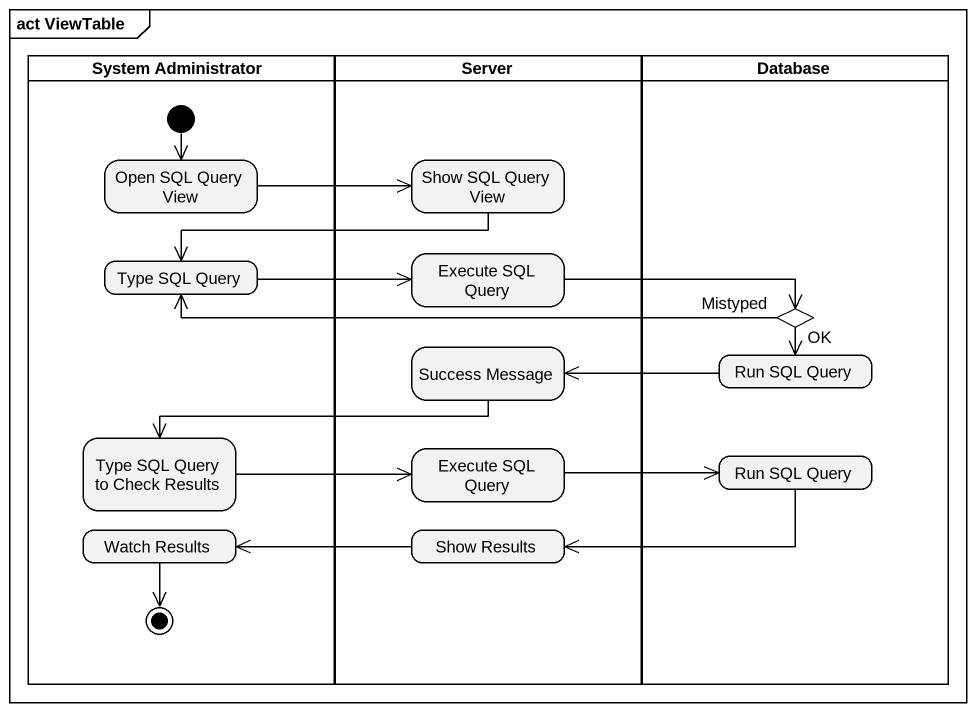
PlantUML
@startuml
mainframe act ViewTable
hide empty description
state "System Administrator" as System_Administrator <<partition>> {
  state "Open SQL Query View" as Open_SQL_Query_View
  state "Type SQL Query" as Type_SQL_Query
  state "Type SQL Query to Check Results" as Type_SQL_Query_to_Check
  state "Watch Results" as Watch_Results
  [*] --> Open_SQL_Query_View
  Watch_Results --> [*]
}
state Server <<partition>> {
  state "Show SQL Query View" as Show_SQL_Query_View
  state "Execute SQL Query" as Execute_SQL_Query
  state "Success Message" as Success_Message
  state "Execute SQL Query" as Execute_SQL_Query_2
  state "Show Results" as Show_Results
}
state "Database" as Database_ <<partition>> {
  state choice1 <<choice>>
  state "Run SQL Query" as Run_SQL_Query
  state "Run SQL Query" as Run_SQL_Query_2
}
Open_SQL_Query_View -right-> Show_SQL_Query_View
Show_SQL_Query_View -left-> Type_SQL_Query
Type_SQL_Query -right-> Execute_SQL_Query
Execute_SQL_Query -right-> choice1
choice1 -left-> Type_SQL_Query : Mistyped
choice1 --> Run_SQL_Query : OK
Success_Message -left-> Type_SQL_Query_to_Check
Run_SQL_Query -left-> Success_Message
Type_SQL_Query_to_Check -right-> Execute_SQL_Query_2
Execute_SQL_Query_2 -right-> Run_SQL_Query_2
Run_SQL_Query_2 -left-> Show_Results
Show_Results -left-> Watch_Results
@enduml
